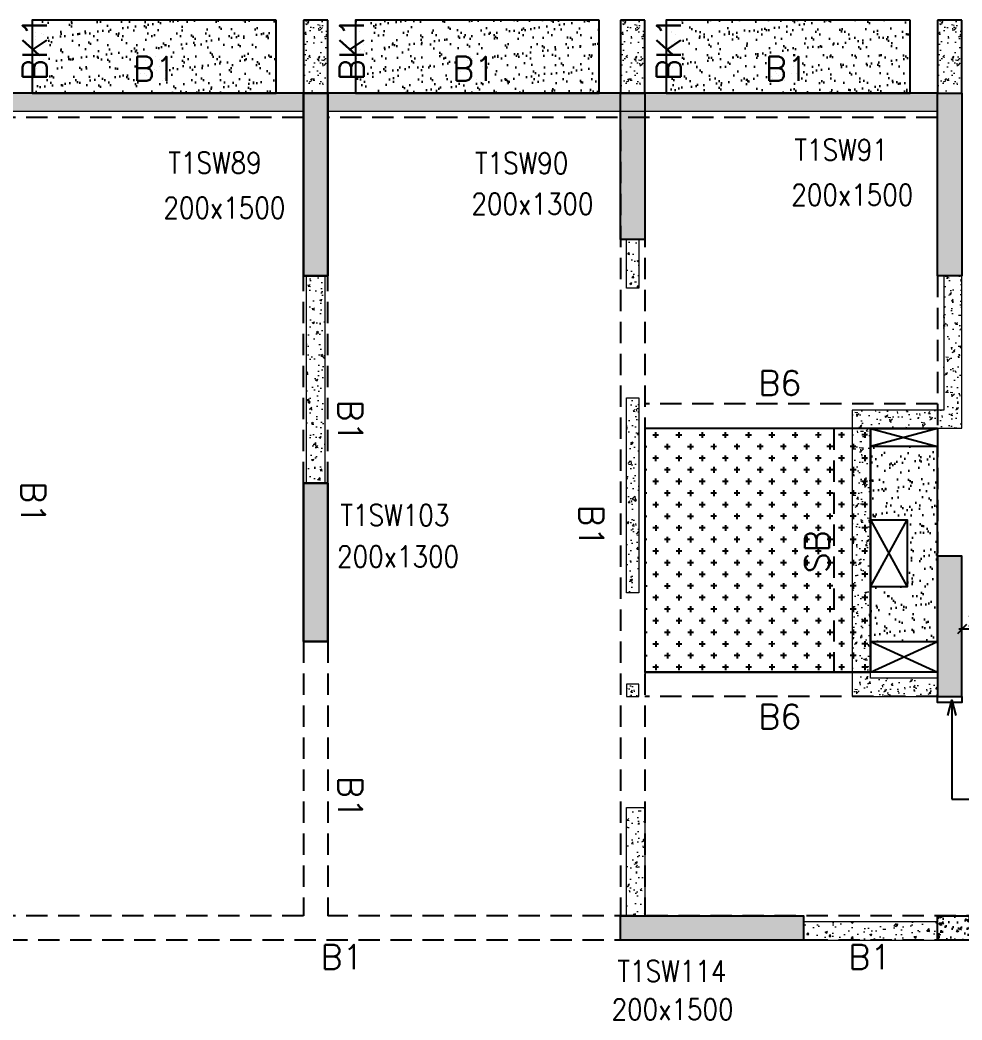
# Model space of a CAD drawing. Header units: millimetres. Extents: x 1078357 to 2594950, y -4969473 to -4636555.
# Drawn here: x 1881181 to 1888906, y -4655342 to -4647138 of the extents above; entities that cross this region are included whole.
import ezdxf

# ---------------------------------------------------------------- set-up
doc = ezdxf.new("R2010")
doc.units = ezdxf.units.MM
doc.header["$PDMODE"] = 35
for name, pattern in [('CONTINOUS', [0]), ('HIDDEN', [0.375, 0.25, -0.125]), ('New Retail block$0$CONTINOUS', [0])]:
    doc.linetypes.add(name, pattern=pattern)
doc.layers.get('0').update_dxf_attribs({"lineweight": 0})
doc.layers.get('Defpoints').update_dxf_attribs({"lineweight": 0})
for name, color, linetype, lineweight in [('A-_ANOTDIMA_D-', 6, 'Continuous', 13), ('COL. NO.', 30, 'Continuous', 25), ('COL. SIZE', 7, 'Continuous', 25), ('DIM', 9, 'Continuous', 25), ('HATCH', 8, 'Continuous', 30), ('RCC UPSTAND', 43, 'Continuous', 30), ('S-NON STR RCC WALL', 8, 'Continuous', 0)]:
    doc.layers.add(name, color=color, linetype=linetype, lineweight=lineweight)
for name, color, linetype in [('B-200x325', 201, 'HIDDEN'), ('B-200x650', 241, 'HIDDEN'), ('B-300xSLAB THK.', 151, 'Continuous'), ('BK1-200x650', 241, 'HIDDEN'), ('DROP SLAB', 8, 'Continuous'), ('NON STR. RCC WALL', 6, 'Continuous'), ('S-COLUMN_SHEAR WALL', 1, 'Continuous'), ('S-PROJECTION', 54, 'New Retail block$0$CONTINOUS'), ('SLAB FOLD', 8, 'Continuous')]:
    doc.layers.add(name, color=color, linetype=linetype)
doc.styles.add('Roman', font='romans')
doc.styles.add('ROMANS', font='romans.shx', dxfattribs={"width": 0.85})
doc.dimstyles.new('HARESH', dxfattribs={"dimtxt": 150, "dimasz": 75, "dimexe": 0, "dimexo": 0, "dimgap": 25, "dimtad": 1, "dimdec": 0, "dimdsep": 46, "dimtxsty": 'Roman', "dimblk": 'OBLIQUE', "dimcen": 225, "dimdle": 25, "dimclrd": 2, "dimclre": 2, "dimclrt": 7, "dimadec": 8, "dimazin": 1, "dimtfac": 1, "dimtdec": 0, "dimtmove": 0, "dimatfit": 0, "dimfxl": 1, "dimlwd": -1, "dimlwe": -1, "dimarcsym": 0})

# ---------------------------------------------------------------- blocks, each defined once
blk = doc.blocks.new('_Oblique')
at = {"color": 0, "linetype": 'ByBlock', "lineweight": -2}
blk.add_line((-0.5, -0.5), (0.5, 0.5), dxfattribs=at)
blk = doc.blocks.new('*D1469')
at = {"layer": 'Defpoints', "color": 0, "ltscale": 700, "transparency": 16777216}
for p in [(1888906.1, -4652135.2), (1888906.1, -4652537.2, 0), (1889580.8, -4652537.3, 0)]:
    blk.add_point(p, dxfattribs=at)
at = {"layer": 'DIM', "color": 2, "ltscale": 700, "transparency": 16777216}
for p, q in [((1889605.8, -4652135.2), (1888881.1, -4652135.2)), ((1888906.1, -4652537.2), (1888906.1, -4652135.2)), ((1889580.8, -4652537.3), (1889580.8, -4652135.2))]:
    blk.add_line(p, q, dxfattribs=at)
at = {"layer": 'DIM', "color": 2, "ltscale": 700, "transparency": 16777216, "xscale": 75, "yscale": 75, "zscale": 75, "rotation": 180}
blk.add_blockref('_Oblique', (1888906.1, -4652135.2), dxfattribs=at)
at = {"layer": 'DIM', "color": 2, "ltscale": 700, "transparency": 16777216, "xscale": 75, "yscale": 75, "zscale": 75}
blk.add_blockref('_Oblique', (1889580.8, -4652135.2), dxfattribs=at)
at = {"layer": 'DIM', "color": 7, "ltscale": 700, "transparency": 16777216, "insert": (1889243.5, -4652060.2), "char_height": 150, "attachment_point": 5, "style": 'Roman'}
blk.add_mtext('{\\H0.666667x;200x650}', dxfattribs=at)
blk = doc.blocks.new('G$CD63B60BD')
at = {"layer": 'COL. NO.', "linetype": 'Continuous', "style": 'ROMANS', "width": 0.85}
for s, p in [('T1SW91', (74827, 15346.4, -320.4)), ('T1SW89', (69692.1, 15241.4, -320.4)), ('T1SW90', (72207, 15239.1, -270.4)), ('T1SW103', (71103.6, 12349.5, -320.4)), ('T1SW114', (73375.6, 8609.2, -320.4))]:
    blk.add_text(s, height=175, dxfattribs=at).set_placement(p)
at = {"layer": 'COL. SIZE', "linetype": 'Continuous', "style": 'ROMANS', "width": 0.85}
for s, p in [('200x1500', (74800.3, 14978.9, -320.4)), ('200x1500', (69650.8, 14872.6, -320.4)), ('200x1300', (72177.3, 14903.7, -270.4)), ('200x1300', (71075.3, 12010, -320.4)), ('200x1500', (73326.5, 8295.7, -320.4))]:
    blk.add_text(s, height=175, dxfattribs=at).set_placement(p)

msp = doc.modelspace()

# ---------------------------------------------------------------- hatches: boundary and pattern name
at = {"layer": 'DROP SLAB'}
h = msp.add_hatch(dxfattribs=at)
h.set_pattern_fill('CROSS', color=8, scale=15, angle=179.96921)
h.set_pattern_definition([(180.03079016, (-2548960.32, 14073987.82), (-95.1987999, -95.3011726), [47.625, -142.875]), (270.03079016, (-2548984.14, 14074011.62), (95.3011726, -95.1987999), [47.625, -142.875])])
h.paths.add_polyline_path([(1888155.8, -4650488.1), (1886306.1, -4650488.1), (1886306.1, -4652487.9), (1888155.8, -4652487.9)])
at = {"layer": 'HATCH'}
h = msp.add_hatch(dxfattribs=at)
h.set_pattern_fill('AR-SAND', color=8, scale=3, angle=179.97015)
h.set_pattern_definition([(37.4701541, (-1082677.19, 9339832.47), (-4.7236114, 146.8264517), [0, -115.824, 0, -129.54, 0, -123.825]), (7.4701541, (-1082677.2, 9339832.47), (134.9689868, 214.9772528), [0, -62.484, 0, -104.394, 0, -40.005]), (327.4701541, (-1082770.92, 9339832.52), (237.2979035, 0.3075449), [0, -38.1, 0, -137.16, 0, -179.07]), (317.4701541, (-1082770.92, 9339832.52), (229.1017424, 66.759465), [0, -19.05, 0, -89.916, 0, -102.87])])
h.paths.add_polyline_path([(1883281.4, -4647137.8), (1881281.4, -4647137.8), (1881281.4, -4647737.8), (1883281.4, -4647737.8)])
h = msp.add_hatch(dxfattribs=at)
h.set_pattern_fill('AR-SAND', color=8, scale=3, angle=179.97015)
h.set_pattern_definition([(37.4701541, (-1085327.19, 9339832.47), (-4.7236114, 146.8264517), [0, -115.824, 0, -129.54, 0, -123.825]), (7.4701541, (-1085327.2, 9339832.47), (134.9689868, 214.9772528), [0, -62.484, 0, -104.394, 0, -40.005]), (327.4701541, (-1085420.92, 9339832.52), (237.2979035, 0.3075449), [0, -38.1, 0, -137.16, 0, -179.07]), (317.4701541, (-1085420.92, 9339832.52), (229.1017424, 66.759465), [0, -19.05, 0, -89.916, 0, -102.87])])
h.paths.add_polyline_path([(1885931.4, -4647137.8), (1883931.4, -4647137.8), (1883931.4, -4647737.8), (1885931.4, -4647737.8)])
h = msp.add_hatch(dxfattribs=at)
h.set_pattern_fill('AR-SAND', color=8, scale=3, angle=179.97015)
h.set_pattern_definition([(37.4701541, (-1087877.19, 9339832.47), (-4.7236114, 146.8264517), [0, -115.824, 0, -129.54, 0, -123.825]), (7.4701541, (-1087877.2, 9339832.47), (134.9689868, 214.9772528), [0, -62.484, 0, -104.394, 0, -40.005]), (327.4701541, (-1087970.92, 9339832.52), (237.2979035, 0.3075449), [0, -38.1, 0, -137.16, 0, -179.07]), (317.4701541, (-1087970.92, 9339832.52), (229.1017424, 66.759465), [0, -19.05, 0, -89.916, 0, -102.87])])
h.paths.add_polyline_path([(1888481.4, -4647137.8), (1886481.4, -4647137.8), (1886481.4, -4647737.8), (1888481.4, -4647737.8)])
h = msp.add_hatch(dxfattribs=at)
h.set_pattern_fill('AR-SAND', color=8, scale=3, angle=0.02985)
h.set_pattern_definition([(37.47015413, (-3143327.47, 18707870.84), (-4.72361136, 146.8264517), [0, -115.824, 0, -129.54, 0, -123.825]), (7.4701541, (-3143327.47, 18707870.84), (134.9689868, 214.9772528), [0, -62.484, 0, -104.394, 0, -40.005]), (327.4701541, (-3143421.2, 18707870.89), (237.2979035, 0.3075449), [0, -38.1, 0, -137.16, 0, -179.07]), (317.4701541, (-3143421.2, 18707870.9), (229.1017424, 66.759465), [0, -19.05, 0, -89.916, 0, -102.87])])
h.paths.add_polyline_path([(1888705.5, -4650637.8), (1888155.5, -4650637.8), (1888155.5, -4651237.8), (1888455.5, -4651237.8), (1888455.5, -4651787.8), (1888155.5, -4651787.7), (1888155.5, -4652237.8), (1888705.5, -4652237.8)])
at = {"layer": 'RCC UPSTAND'}
h = msp.add_hatch(dxfattribs=at)
h.set_pattern_fill('AR-CONC', color=8, scale=20, angle=90)
h.set_pattern_definition([(140, (-1319668.87, -7191907.35), (12.550427, 143.4520365), [15, -165]), (85, (-1319668.87, -7191907.35), (-150.438427, -27.7502667), [12, -132]), (190.4514445, (-1319667.82, -7191895.4), (-137.887998, 115.7017693), [12.7480384, -140.2284224]), (136.1842, (-1319708.87, -7191907.35), (33.103856, 213.448266), [22.5, -247.5]), (186.6356355, (-1319706.1, -7191889.57), (-194.82372, 186.932389), [19.122068, -210.342752]), (81.184164, (-1319708.87, -7191907.35), (-194.82372, 186.932389), [18, -198]), (111, (-1319698.87, -7191887.35), (80.523778, 119.3814104), [15, -165]), (56, (-1319698.87, -7191887.35), (-145.030009, 48.6630664), [12, -132]), (161.4514447, (-1319692.16, -7191877.4), (-64.5062306, 168.0444753), [12.748038, -140.2284224]), (127.5, (-1319668.866, -7191907.354), (-66.57877077, 2.43197106), [0, -130.4, 0, -134, 0, -132.5]), (97.5, (-1319668.866, -7191907.354), (-78.8823424, 52.6139075), [0, -76.4, 0, -127.4, 0, -50.5]), (57.5, (-1319668.866, -7191951.954), (4.51097435, 106.7644872), [0, -50, 0, -156, 0, -207]), (47.5, (-1319668.87, -7191971.95), (-20.0209965, 116.6372339), [0, -65, 0, -103.6, 0, -147])])
h.paths.add_polyline_path([(1889381.1, -4654487.9), (1889381.1, -4654687.9), (1888706.1, -4654687.8), (1888706.1, -4654487.9)])
at = {"layer": 'S-COLUMN_SHEAR WALL', "lineweight": 25, "extrusion": (-1.00316e-06, 2.11765e-11, 1)}
h = msp.add_hatch(color=1, dxfattribs=at)
h.dxf.hatch_style = 1
h.paths.add_polyline_path([(1883506.1, -4647737.8), (1883706.1, -4647737.8), (1883706.1, -4649237.8), (1883506.1, -4649237.8)])
at = {"layer": 'S-COLUMN_SHEAR WALL', "lineweight": 25, "extrusion": (1.00316e-06, 1.91639e-11, 1)}
h = msp.add_hatch(color=1, dxfattribs=at)
h.dxf.hatch_style = 1
h.paths.add_polyline_path([(1883706.1, -4647737.8), (1883506.1, -4647737.8), (1883506.1, -4649237.8), (1883706.1, -4649237.8)])
at = {"layer": 'S-COLUMN_SHEAR WALL', "lineweight": 25}
h = msp.add_hatch(color=1, dxfattribs=at)
h.dxf.hatch_style = 1
h.paths.add_polyline_path([(1886106.1, -4648937.8), (1886306.1, -4648937.8), (1886306.1, -4647737.8), (1886106.1, -4647737.8)])
at = {"layer": 'S-COLUMN_SHEAR WALL', "lineweight": 25, "extrusion": (-1.00316e-06, 2.11765e-11, 1)}
h = msp.add_hatch(color=1, dxfattribs=at)
h.dxf.hatch_style = 1
h.paths.add_polyline_path([(1888706.1, -4647737.8), (1888906.1, -4647737.8), (1888906.1, -4649237.8), (1888706.1, -4649237.8)])
h = msp.add_hatch(color=1, dxfattribs=at)
h.dxf.hatch_style = 1
h.paths.add_polyline_path([(1883506.1, -4652237.8), (1883706.1, -4652237.8), (1883706.1, -4650937.8), (1883506.1, -4650937.8)])
at = {"layer": 'S-COLUMN_SHEAR WALL', "lineweight": 25, "extrusion": (1.00316e-06, 1.91639e-11, 1)}
h = msp.add_hatch(color=1, dxfattribs=at)
h.dxf.hatch_style = 1
h.paths.add_polyline_path([(1883706.1, -4652237.8), (1883506.1, -4652237.8), (1883506.1, -4650937.8), (1883706.1, -4650937.8)])
at = {"layer": 'S-COLUMN_SHEAR WALL', "lineweight": 25, "extrusion": (-1.00316e-06, 2.11765e-11, 1)}
h = msp.add_hatch(color=1, dxfattribs=at)
h.dxf.hatch_style = 1
h.paths.add_polyline_path([(1888706.1, -4652687.8), (1888906.1, -4652687.8), (1888906.1, -4651537.8), (1888706.1, -4651537.8)])
at = {"layer": 'S-COLUMN_SHEAR WALL', "lineweight": 25}
h = msp.add_hatch(color=1, dxfattribs=at)
h.dxf.hatch_style = 1
h.paths.add_polyline_path([(1886106.1, -4654487.8), (1887606.1, -4654487.8), (1887606.1, -4654687.8), (1886106.1, -4654687.8)])
at = {"layer": 'S-NON STR RCC WALL'}
h = msp.add_hatch(dxfattribs=at)
h.set_pattern_fill('AR-CONC', color=256, angle=180)
h.set_pattern_definition([(50, (-6650338.69, 32907950.44), (182.184669, -15.93908554), [19.05, -209.55]), (355, (-6650338.69, 32907950.44), (-35.2434214, 191.0568452), [15.24, -167.6405842]), (100.4514447, (-6650323.5, 32907949.11), (146.9412471, 175.1177519), [16.1900088, -178.0902446]), (46.1842, (-6650338.69, 32908001.24), (271.0790409, -42.0423279), [28.575, -314.325]), (96.6355576, (-6650316.1, 32907997.74), (237.404134, 247.4261246), [24.2850231, -267.1356082]), (351.1841512, (-6650338.69, 32908001.24), (237.404134, 247.4261246), [22.859967, -251.459732]), (21, (-6650313.29, 32907988.54), (151.61439127, -102.2651982), [19.05, -209.55]), (326, (-6650313.29, 32907988.54), (61.80202835, 184.1879661), [15.24, -167.64]), (71.451445, (-6650300.65, 32907980.02), (213.4164193, 81.9227689), [16.1900088, -178.0899376]), (37.5, (-6650338.685, 32907950.44), (3.08860325, 84.55503887), [0, -165.608, 0, -170.18, 0, -168.275]), (7.5, (-6650338.685, 32907950.44), (66.8196625, 100.18057482), [0, -97.028, 0, -161.798, 0, -64.135]), (327.5, (-6650395.33, 32907950.44), (135.59059517, -5.72874399), [0, -63.5, 0, -198.12, 0, -262.89]), (317.5, (-6650420.73, 32907950.44), (148.1291814, 25.42649103), [0, -82.55, 0, -131.572, 0, -186.69])])
h.paths.add_polyline_path([(1883706.1, -4647737.8), (1883706.1, -4647137.8), (1883506.1, -4647137.8), (1883506.1, -4647737.8), (1883706.1, -4647737.8)], is_closed=False)
h = msp.add_hatch(dxfattribs=at)
h.set_pattern_fill('AR-CONC', color=256, angle=180)
h.set_pattern_definition([(50, (-6647738.69, 32907950.43), (182.184669, -15.93908554), [19.05, -209.55]), (355, (-6647738.69, 32907950.43), (-35.2434214, 191.0568452), [15.24, -167.6405842]), (100.4514447, (-6647723.5, 32907949.1), (146.9412471, 175.1177519), [16.1900088, -178.0902446]), (46.1842, (-6647738.69, 32908001.23), (271.0790409, -42.0423279), [28.575, -314.325]), (96.6355576, (-6647716.1, 32907997.73), (237.404134, 247.4261246), [24.2850231, -267.1356082]), (351.1841512, (-6647738.69, 32908001.23), (237.404134, 247.4261246), [22.859967, -251.459732]), (21, (-6647713.29, 32907988.53), (151.61439127, -102.2651982), [19.05, -209.55]), (326, (-6647713.29, 32907988.53), (61.80202835, 184.1879661), [15.24, -167.64]), (71.451445, (-6647700.65, 32907980), (213.4164193, 81.9227689), [16.1900088, -178.0899376]), (37.5, (-6647738.685, 32907950.43), (3.08860325, 84.55503887), [0, -165.608, 0, -170.18, 0, -168.275]), (7.5, (-6647738.685, 32907950.43), (66.8196625, 100.18057482), [0, -97.028, 0, -161.798, 0, -64.135]), (327.5, (-6647795.33, 32907950.43), (135.59059517, -5.72874399), [0, -63.5, 0, -198.12, 0, -262.89]), (317.5, (-6647820.73, 32907950.43), (148.1291814, 25.42649103), [0, -82.55, 0, -131.572, 0, -186.69])])
h.paths.add_polyline_path([(1886306.1, -4647737.8), (1886306.1, -4647137.8), (1886106.1, -4647137.8), (1886106.1, -4647737.8), (1886306.1, -4647737.8)], is_closed=False)
h = msp.add_hatch(dxfattribs=at)
h.set_pattern_fill('AR-CONC', color=256, angle=180)
h.set_pattern_definition([(50, (-6645138.66, 32907950.42), (182.184669, -15.93908554), [19.05, -209.55]), (355, (-6645138.66, 32907950.42), (-35.2434214, 191.0568452), [15.24, -167.6405842]), (100.4514447, (-6645123.48, 32907949.1), (146.9412471, 175.1177519), [16.1900088, -178.0902446]), (46.1842, (-6645138.66, 32908001.22), (271.0790409, -42.0423279), [28.575, -314.325]), (96.6355576, (-6645116.08, 32907997.72), (237.404134, 247.4261246), [24.2850231, -267.1356082]), (351.1841512, (-6645138.66, 32908001.22), (237.404134, 247.4261246), [22.859967, -251.459732]), (21, (-6645113.26, 32907988.52), (151.61439127, -102.2651982), [19.05, -209.55]), (326, (-6645113.26, 32907988.52), (61.80202835, 184.1879661), [15.24, -167.64]), (71.451445, (-6645100.63, 32907980), (213.4164193, 81.9227689), [16.1900088, -178.0899376]), (37.5, (-6645138.665, 32907950.424), (3.08860325, 84.55503887), [0, -165.608, 0, -170.18, 0, -168.275]), (7.5, (-6645138.665, 32907950.42), (66.8196625, 100.18057482), [0, -97.028, 0, -161.798, 0, -64.135]), (327.5, (-6645195.31, 32907950.424), (135.59059517, -5.72874399), [0, -63.5, 0, -198.12, 0, -262.89]), (317.5, (-6645220.71, 32907950.42), (148.1291814, 25.42649103), [0, -82.55, 0, -131.572, 0, -186.69])])
h.paths.add_polyline_path([(1888906.1, -4647737.8), (1888906.1, -4647137.8), (1888706.1, -4647137.8), (1888706.1, -4647737.8), (1888906.1, -4647737.8)], is_closed=False)
h = msp.add_hatch(dxfattribs=at)
h.set_pattern_fill('AR-CONC', color=256, angle=180)
h.set_pattern_definition([(50, (-3429489.4, 18570818.75), (182.184669, -15.9390855), [19.05, -209.55]), (355, (-3429489.4, 18570818.75), (-35.2434214, 191.0568452), [15.24, -167.6405842]), (100.4514447, (-3429474.22, 18570817.42), (146.9412471, 175.1177519), [16.1900088, -178.0902446]), (46.1842, (-3429489.4, 18570869.55), (271.0790409, -42.042328), [28.575, -314.325]), (96.6355576, (-3429466.8, 18570866.04), (237.404134, 247.4261246), [24.285023, -267.135608]), (351.1841512, (-3429489.4, 18570869.55), (237.404134, 247.4261246), [22.859967, -251.459732]), (21, (-3429464, 18570856.85), (151.6143913, -102.2651982), [19.05, -209.55]), (326, (-3429464, 18570856.85), (61.8020283, 184.1879661), [15.24, -167.64]), (71.451445, (-3429451.37, 18570848.33), (213.4164193, 81.9227689), [16.1900088, -178.0899376]), (37.5, (-3429489.4, 18570818.75), (3.08860325, 84.55503887), [0, -165.608, 0, -170.18, 0, -168.275]), (7.5, (-3429489.4, 18570818.75), (66.8196625, 100.18057482), [0, -97.028, 0, -161.798, 0, -64.135]), (327.5, (-3429546.044, 18570818.75), (135.59059517, -5.728744), [0, -63.5, 0, -198.12, 0, -262.89]), (317.5, (-3429571.44, 18570818.75), (148.1291814, 25.42649103), [0, -82.55, 0, -131.572, 0, -186.69])])
h.paths.add_polyline_path([(1888381.3, -4647737.8), (1888706.3, -4647737.8), (1888706.3, -4647887.8), (1888381.3, -4647887.8)])
h.paths.add_polyline_path([(1886581.3, -4647737.8), (1888381.3, -4647737.8), (1888381.3, -4647887.8), (1886581.3, -4647887.8)])
h.paths.add_polyline_path([(1880631.4, -4647737.8), (1881381.3, -4647737.8), (1881381.3, -4647887.8), (1880631.4, -4647887.8)])
h.paths.add_polyline_path([(1881381.3, -4647737.8), (1883181.3, -4647737.8), (1883181.3, -4647887.8), (1881381.3, -4647887.8)])
h.paths.add_polyline_path([(1885831.3, -4647737.8), (1886581.3, -4647737.8), (1886581.3, -4647887.8), (1885831.3, -4647887.8)])
h.paths.add_polyline_path([(1884031.3, -4647737.8), (1885831.3, -4647737.8), (1885831.3, -4647887.8), (1884031.3, -4647887.8)])
h.paths.add_polyline_path([(1878509.3, -4647737.8), (1878831.3, -4647737.8), (1878831.3, -4647887.8), (1878509.3, -4647887.8)])
h.paths.add_polyline_path([(1883181.3, -4647737.8), (1883506.3, -4647737.8), (1883506.3, -4647887.8), (1883181.3, -4647887.8)])
h.paths.add_polyline_path([(1883706.3, -4647737.8), (1884031.3, -4647737.8), (1884031.3, -4647887.8), (1883706.3, -4647887.8)])
h.paths.add_polyline_path([(1878831.3, -4647737.8), (1880631.3, -4647737.8), (1880631.3, -4647887.8), (1878831.3, -4647887.8)])
h = msp.add_hatch(dxfattribs=at)
h.set_pattern_fill('AR-CONC', color=256, angle=180)
h.set_pattern_definition([(50, (1886219.6, -4749442.22), (182.18467, -15.93909), [19.05, -209.55]), (355, (1886219.6, -4749442.22), (-35.24342, 191.05685), [15.24, -167.6406]), (100.45144, (1886234.78, -4749443.55), (146.94125, 175.11775), [16.19, -178.09024]), (46.1842, (1886219.6, -4749391.42), (271.07904, -42.04233), [28.575, -314.325]), (96.63556, (1886242.2, -4749394.93), (237.4041, 247.4261), [24.285, -267.1356]), (351.18415, (1886219.6, -4749391.42), (237.4041, 247.4261), [22.86, -251.4597]), (21, (1886245, -4749404.12), (151.6144, -102.2652), [19.05, -209.55]), (326, (1886245, -4749404.12), (61.80203, 184.18797), [15.24, -167.64]), (71.45144, (1886257.63, -4749412.65), (213.41642, 81.92277), [16.19, -178.08994]), (37.5, (1886219.6, -4749442.225), (3.088603, 84.55504), [0, -165.608, 0, -170.18, 0, -168.275]), (7.5, (1886219.6, -4749442.225), (66.81966, 100.180575), [0, -97.028, 0, -161.798, 0, -64.135]), (327.5, (1886162.96, -4749442.225), (135.590595, -5.728744), [0, -63.5, 0, -198.12, 0, -262.89]), (317.5, (1886137.56, -4749442.22), (148.12918, 25.42649), [0, -82.55, 0, -131.572, 0, -186.69])])
h.paths.add_polyline_path([(1886156.4, -4648937.8), (1886256.4, -4648937.8), (1886256.3, -4649337.8), (1886156.3, -4649337.8)])
at = {"layer": 'S-NON STR RCC WALL', "ltscale": 700}
h = msp.add_hatch(dxfattribs=at)
h.set_pattern_fill('AR-CONC', color=256)
h.set_pattern_definition([(50, (750415.26, -65139.46), (182.184669, -15.9390855), [19.05, -209.55]), (355, (750415.26, -65139.46), (-35.2434214, 191.056845), [15.24, -167.640584]), (100.4514447, (750430.45, -65140.8), (146.941247, 175.117752), [16.190009, -178.0902446]), (46.1842, (750415.26, -65088.66), (271.079041, -42.042328), [28.575, -314.325]), (96.6355576, (750437.85, -65092.17), (237.404134, 247.426125), [24.285023, -267.135608]), (351.184151, (750415.26, -65088.66), (237.404134, 247.426125), [22.859967, -251.459732]), (21, (750440.66, -65101.36), (151.6143913, -102.265198), [19.05, -209.55]), (326, (750440.66, -65101.36), (61.802028, 184.187966), [15.24, -167.64]), (71.451445, (750453.3, -65109.89), (213.416419, 81.922769), [16.190009, -178.0899376]), (37.5, (750415.264, -65139.464), (3.08860325, 84.5550389), [0, -165.608, 0, -170.18, 0, -168.275]), (7.5, (750415.26, -65139.46), (66.8196625, 100.1805748), [0, -97.028, 0, -161.798, 0, -64.135]), (327.5, (750358.62, -65139.464), (135.5905952, -5.728744), [0, -63.5, 0, -198.12, 0, -262.89]), (317.5, (750333.22, -65139.46), (148.1291814, 25.426491), [0, -82.55, 0, -131.572, 0, -186.69])])
h.paths.add_polyline_path([(1883531.3, -4649237.7), (1883681.3, -4649237.7), (1883681.3, -4650937.7), (1883531.3, -4650937.7)])
at = {"layer": 'S-NON STR RCC WALL'}
h = msp.add_hatch(dxfattribs=at)
h.set_pattern_fill('AR-CONC', color=256)
h.set_pattern_definition([(50, (-4526714.12, 23254837.94), (182.184669, -15.9390855), [19.05, -209.55]), (355, (-4526714.12, 23254837.94), (-35.2434214, 191.0568452), [15.24, -167.6405842]), (100.4514447, (-4526698.94, 23254836.6), (146.9412471, 175.1177519), [16.1900088, -178.0902446]), (46.1842, (-4526714.12, 23254888.74), (271.0790409, -42.042328), [28.575, -314.325]), (96.6355576, (-4526691.53, 23254885.23), (237.404134, 247.4261246), [24.2850231, -267.1356082]), (351.1841512, (-4526714.12, 23254888.74), (237.404134, 247.4261246), [22.859967, -251.459732]), (21, (-4526688.72, 23254876.04), (151.6143913, -102.2651982), [19.05, -209.55]), (326, (-4526688.72, 23254876.04), (61.8020283, 184.1879661), [15.24, -167.64]), (71.451445, (-4526676.08, 23254867.51), (213.4164193, 81.9227689), [16.1900088, -178.0899376]), (37.5, (-4526714.12, 23254837.935), (3.08860325, 84.55503887), [0, -165.608, 0, -170.18, 0, -168.275]), (7.5, (-4526714.12, 23254837.935), (66.8196625, 100.18057482), [0, -97.028, 0, -161.798, 0, -64.135]), (327.5, (-4526770.76, 23254837.935), (135.59059517, -5.728744), [0, -63.5, 0, -198.12, 0, -262.89]), (317.5, (-4526796.16, 23254837.94), (148.1291814, 25.42649103), [0, -82.55, 0, -131.572, 0, -186.69])])
h.paths.add_polyline_path([(1888006.3, -4650337.8), (1888006.3, -4652687.8), (1888706.3, -4652687.8), (1888706.3, -4652537.8), (1888156.3, -4652537.8), (1888156.3, -4650487.8), (1888906.3, -4650487.8), (1888906.3, -4649237.7), (1888756.3, -4649237.7), (1888756.3, -4650337.8)])
h = msp.add_hatch(dxfattribs=at)
h.set_pattern_fill('AR-CONC', color=256, angle=180)
h.set_pattern_definition([(50, (2983444.32, -9433461.41), (182.184669, -15.9390855), [19.05, -209.55]), (355, (2983444.32, -9433461.41), (-35.2434214, 191.056845), [15.24, -167.640584]), (100.4514447, (2983459.5, -9433462.74), (146.941247, 175.117752), [16.190009, -178.0902446]), (46.1842, (2983444.32, -9433410.61), (271.079041, -42.042328), [28.575, -314.325]), (96.6355576, (2983466.9, -9433414.12), (237.404134, 247.426125), [24.285023, -267.135608]), (351.184151, (2983444.32, -9433410.6), (237.404134, 247.426125), [22.859967, -251.459732]), (21, (2983469.72, -9433423.31), (151.6143913, -102.265198), [19.05, -209.55]), (326, (2983469.72, -9433423.31), (61.802028, 184.187966), [15.24, -167.64]), (71.451445, (2983482.35, -9433431.83), (213.416419, 81.922769), [16.190009, -178.0899376]), (37.5, (2983444.316, -9433461.41), (3.08860325, 84.5550389), [0, -165.608, 0, -170.18, 0, -168.275]), (7.5, (2983444.32, -9433461.41), (66.8196625, 100.1805748), [0, -97.028, 0, -161.798, 0, -64.135]), (327.5, (2983387.674, -9433461.41), (135.5905952, -5.728744), [0, -63.5, 0, -198.12, 0, -262.89]), (317.5, (2983362.27, -9433461.41), (148.1291814, 25.426491), [0, -82.55, 0, -131.572, 0, -186.69])])
h.paths.add_polyline_path([(1886156.3, -4650237.8), (1886256.3, -4650237.8), (1886256.3, -4651837.8), (1886156.3, -4651837.8)])
h = msp.add_hatch(dxfattribs=at)
h.set_pattern_fill('AR-CONC', color=256, angle=180)
h.set_pattern_definition([(50, (2983431.1, -9434826.08), (182.184669, -15.9390855), [19.05, -209.55]), (355, (2983431.1, -9434826.08), (-35.2434214, 191.056845), [15.24, -167.640584]), (100.4514447, (2983446.28, -9434827.4), (146.941247, 175.117752), [16.190009, -178.0902446]), (46.1842, (2983431.1, -9434775.28), (271.079041, -42.042328), [28.575, -314.325]), (96.6355576, (2983453.7, -9434778.78), (237.404134, 247.426125), [24.285023, -267.135608]), (351.184151, (2983431.1, -9434775.28), (237.404134, 247.426125), [22.859967, -251.459732]), (21, (2983456.5, -9434787.98), (151.6143913, -102.265198), [19.05, -209.55]), (326, (2983456.5, -9434787.98), (61.802028, 184.187966), [15.24, -167.64]), (71.451445, (2983469.14, -9434796.5), (213.416419, 81.922769), [16.190009, -178.0899376]), (37.5, (2983431.1, -9434826.077), (3.08860325, 84.5550389), [0, -165.608, 0, -170.18, 0, -168.275]), (7.5, (2983431.1, -9434826.08), (66.8196625, 100.1805748), [0, -97.028, 0, -161.798, 0, -64.135]), (327.5, (2983374.46, -9434826.077), (135.5905952, -5.728744), [0, -63.5, 0, -198.12, 0, -262.89]), (317.5, (2983349.06, -9434826.08), (148.1291814, 25.426491), [0, -82.55, 0, -131.572, 0, -186.69])])
h.paths.add_polyline_path([(1886156.3, -4652687.8), (1886256.3, -4652687.8), (1886256.3, -4652587.8), (1886156.3, -4652587.8)])
h = msp.add_hatch(dxfattribs=at)
h.set_pattern_fill('AR-CONC', color=256, angle=180)
h.set_pattern_definition([(50, (-5565378.58, 27938857.12), (182.184669, -15.93908554), [19.05, -209.55]), (355, (-5565378.58, 27938857.12), (-35.2434214, 191.0568452), [15.24, -167.6405842]), (100.4514447, (-5565363.4, 27938855.79), (146.9412471, 175.1177519), [16.1900088, -178.0902446]), (46.1842, (-5565378.58, 27938907.92), (271.0790409, -42.042328), [28.575, -314.325]), (96.6355576, (-5565356, 27938904.4), (237.404134, 247.4261246), [24.2850231, -267.1356082]), (351.1841512, (-5565378.58, 27938907.92), (237.404134, 247.4261246), [22.859967, -251.459732]), (21, (-5565353.18, 27938895.22), (151.6143913, -102.2651982), [19.05, -209.55]), (326, (-5565353.18, 27938895.22), (61.8020283, 184.1879661), [15.24, -167.64]), (71.451445, (-5565340.54, 27938886.7), (213.4164193, 81.9227689), [16.1900088, -178.0899376]), (37.5, (-5565378.58, 27938857.115), (3.08860325, 84.55503887), [0, -165.608, 0, -170.18, 0, -168.275]), (7.5, (-5565378.58, 27938857.115), (66.8196625, 100.18057482), [0, -97.028, 0, -161.798, 0, -64.135]), (327.5, (-5565435.22, 27938857.115), (135.59059517, -5.72874399), [0, -63.5, 0, -198.12, 0, -262.89]), (317.5, (-5565460.62, 27938857.12), (148.1291814, 25.42649103), [0, -82.55, 0, -131.572, 0, -186.69])])
h.paths.add_polyline_path([(1886156.4, -4653597.8), (1886306.3, -4653597.8), (1886306.3, -4654487.7), (1886156.4, -4654487.7)])
at = {"layer": 'S-NON STR RCC WALL', "ltscale": 700}
h = msp.add_hatch(dxfattribs=at)
h.set_pattern_fill('AR-CONC', color=256)
h.set_pattern_definition([(50, (1834589.98, -4757708.7), (182.18467, -15.93909), [19.05, -209.55]), (355, (1834589.98, -4757708.7), (-35.24342, 191.05685), [15.24, -167.64058]), (100.45144, (1834605.16, -4757710.03), (146.94125, 175.11775), [16.19, -178.09024]), (46.1842, (1834589.98, -4757657.9), (271.07904, -42.04233), [28.575, -314.325]), (96.63556, (1834612.57, -4757661.4), (237.40413, 247.4261), [24.285, -267.1356]), (351.18415, (1834589.98, -4757657.9), (237.40413, 247.4261), [22.86, -251.4597]), (21, (1834615.38, -4757670.6), (151.6144, -102.2652), [19.05, -209.55]), (326, (1834615.38, -4757670.6), (61.80203, 184.18797), [15.24, -167.64]), (71.45144, (1834628.01, -4757679.13), (213.41642, 81.92277), [16.19, -178.08994]), (37.5, (1834589.98, -4757708.704), (3.088603, 84.55504), [0, -165.608, 0, -170.18, 0, -168.275]), (7.5, (1834589.98, -4757708.7), (66.81966, 100.180575), [0, -97.028, 0, -161.798, 0, -64.135]), (327.5, (1834533.34, -4757708.704), (135.590595, -5.728744), [0, -63.5, 0, -198.12, 0, -262.89]), (317.5, (1834507.94, -4757708.7), (148.12918, 25.42649), [0, -82.55, 0, -131.572, 0, -186.69])])
h.paths.add_polyline_path([(1888706.3, -4654537.8), (1887606.1, -4654537.8), (1887606.1, -4654687.7), (1888706.3, -4654687.7)])

# ---------------------------------------------------------------- linework, layer by layer
at = {"layer": 'B-200x325', "ltscale": 700}
for p, q in [((1888706.1, -4650288.1, 0), (1886306.2, -4650288.1, 0)), ((1888705.9, -4652687.9, 0), (1886306.1, -4652687.9, 0))]:
    msp.add_line(p, q, dxfattribs=at)
at = {"layer": 'B-200x325', "linetype": 'Continuous', "ltscale": 700}
for p, q in [((1888706.1, -4650488.1, 0), (1886306.1, -4650488.1, 0)), ((1888705.9, -4652487.9, 0), (1886306.1, -4652487.9, 0))]:
    msp.add_line(p, q, dxfattribs=at)
at = {"layer": 'B-200x650', "linetype": 'CONTINOUS', "ltscale": 700}
for p, q in [((1883706.1, -4647137.8, 0), (1883506.1, -4647137.8, 0)), ((1883506.1, -4647137.8, 0), (1883506.1, -4647737.8, 0)), ((1883706.1, -4647737.8, 0), (1883706.1, -4647137.8, 0)), ((1886306.1, -4647137.8, 0), (1886106.1, -4647137.8, 0)), ((1886106.1, -4647137.8, 0), (1886106.1, -4647737.8, 0)), ((1886306.1, -4647737.8, 0), (1886306.1, -4647137.8, 0)), ((1888906.1, -4647137.8, 0), (1888706.1, -4647137.8, 0)), ((1888706.1, -4647137.8, 0), (1888706.1, -4647737.8, 0)), ((1888906.1, -4647737.8, 0), (1888906.1, -4647137.8, 0)), ((1883506.4, -4647737.8, 0), (1878506.4, -4647737.8, 0)), ((1888706.4, -4647737.8, 0), (1883706.4, -4647737.8, 0))]:
    msp.add_line(p, q, dxfattribs=at)
at = {"layer": 'B-200x650', "linetype": 'HIDDEN', "ltscale": 700}
for p, q in [((1883506.4, -4647937.8, 0), (1878506.4, -4647937.8, 0)), ((1888706.4, -4647937.8, 0), (1883706.4, -4647937.8, 0)), ((1886106.4, -4648037.8, 0), (1886106.4, -4654487.7, 0)), ((1886306.4, -4648037.8, 0), (1886306.4, -4654487.7, 0)), ((1883506.4, -4650937.7, 0), (1883506.4, -4649237.7, 0)), ((1883706.4, -4650937.7, 0), (1883706.4, -4649237.7, 0)), ((1888706.4, -4649237.7, 0), (1888706.4, -4651737.8, 0)), ((1883506.3, -4652237.8, 0), (1883506.3, -4654487.8, 0)), ((1883706.3, -4652237.8, 0), (1883706.3, -4654487.8, 0)), ((1883506.3, -4654487.7, 0), (1877181.1, -4654487.7, 0)), ((1889381.1, -4654487.7, 0), (1883706.3, -4654487.7, 0)), ((1889381.1, -4654687.7, 0), (1877181.1, -4654687.7, 0))]:
    msp.add_line(p, q, dxfattribs=at)
at = {"layer": 'B-300xSLAB THK.', "linetype": 'HIDDEN', "ltscale": 700}
msp.add_line((1887855.8, -4650488.1, 0), (1887855.8, -4652487.9, 0), dxfattribs=at)
at = {"layer": 'B-300xSLAB THK.', "linetype": 'ByBlock', "ltscale": 700}
msp.add_line((1888155.8, -4650488.1, 0), (1888155.8, -4652487.9, 0), dxfattribs=at)
at = {"layer": 'BK1-200x650', "linetype": 'Continuous', "ltscale": 700, "elevation": 0}
msp.add_lwpolyline([(1888706.4, -4652687.8), (1888906.4, -4652687.8), (1888906.4, -4652738), (1888706.4, -4652738)], close=True, dxfattribs=at)
at = {"layer": 'DROP SLAB', "color": 3, "linetype": 'CONTINOUS', "ltscale": 500}
for p, q in [((1888705.8, -4650487.9, 0), (1888155.8, -4650637.9, 0)), ((1888156.7, -4650488.1, 0), (1888705.8, -4650637.9, 0)), ((1888156.1, -4651237.8, 0), (1888456.2, -4651787.8, 0)), ((1888156.1, -4651787.8, 0), (1888456.2, -4651237.8, 0)), ((1888156.3, -4652237.8, 0), (1888706.1, -4652487.9, 0)), ((1888156.3, -4652487.9, 0), (1888706.3, -4652237.8, 0))]:
    msp.add_line(p, q, dxfattribs=at)
at = {"layer": 'DROP SLAB', "color": 3, "linetype": 'CONTINOUS', "ltscale": 500, "elevation": 0}
for points in [[(1888155.8, -4650488.1), (1886306.1, -4650488.1), (1886306.1, -4652487.9), (1888155.8, -4652487.9)], [(1888155.8, -4650488.1), (1888705.8, -4650488.1), (1888705.8, -4650637.9), (1888155.8, -4650637.9)], [(1888156.2, -4651237.8), (1888456.2, -4651237.8), (1888456.2, -4651787.8), (1888156.2, -4651787.8)], [(1888156.3, -4652237.8), (1888706.1, -4652237.8), (1888706.1, -4652487.9), (1888156.3, -4652487.9)]]:
    msp.add_lwpolyline(points, close=True, dxfattribs=at)
at = {"layer": 'NON STR. RCC WALL', "elevation": 0}
msp.add_lwpolyline([(1889381.1, -4654487.9), (1889381.1, -4654687.9), (1888706.1, -4654687.8), (1888706.1, -4654487.9)], close=True, dxfattribs=at)
at = {"layer": 'S-COLUMN_SHEAR WALL', "color": 1, "lineweight": 25, "extrusion": (-1.00316e-06, 2.11765e-11, 1), "elevation": -1.9}
for points in [[(1883506.1, -4647737.8), (1883706.1, -4647737.8), (1883706.1, -4649237.8), (1883506.1, -4649237.8)], [(1888706.1, -4647737.8), (1888906.1, -4647737.8), (1888906.1, -4649237.8), (1888706.1, -4649237.8)], [(1883506.1, -4652237.8), (1883706.1, -4652237.8), (1883706.1, -4650937.8), (1883506.1, -4650937.8)], [(1888706.1, -4652687.8), (1888906.1, -4652687.8), (1888906.1, -4651537.8), (1888706.1, -4651537.8)]]:
    msp.add_lwpolyline(points, close=True, dxfattribs=at)
at = {"layer": 'S-COLUMN_SHEAR WALL', "color": 1, "lineweight": 25, "extrusion": (1.00316e-06, 1.91639e-11, 1), "elevation": 1.9}
for points in [[(1883706.1, -4647737.8), (1883506.1, -4647737.8), (1883506.1, -4649237.8), (1883706.1, -4649237.8)], [(1883706.1, -4652237.8), (1883506.1, -4652237.8), (1883506.1, -4650937.8), (1883706.1, -4650937.8)]]:
    msp.add_lwpolyline(points, close=True, dxfattribs=at)
at = {"layer": 'S-COLUMN_SHEAR WALL', "color": 1, "lineweight": 25, "elevation": 0}
for points in [[(1886106.1, -4647737.8), (1886306.1, -4647737.8), (1886306.1, -4648937.8), (1886106.1, -4648937.8)], [(1886106.1, -4654487.8), (1887606.1, -4654487.8), (1887606.1, -4654687.8), (1886106.1, -4654687.8)]]:
    msp.add_lwpolyline(points, close=True, dxfattribs=at)
at = {"layer": 'S-NON STR RCC WALL', "elevation": 0}
for points in [[(1878509.3, -4647737.8), (1883506.4, -4647737.8), (1883506.4, -4647887.8), (1878509.3, -4647887.8)], [(1883706.4, -4647737.8), (1888706.3, -4647737.8), (1888706.3, -4647887.8), (1883706.4, -4647887.8)], [(1886156.4, -4648937.8), (1886256.4, -4648937.8), (1886256.3, -4649337.8), (1886156.3, -4649337.8)], [(1888006.3, -4650337.8), (1888006.3, -4652687.8), (1888706.3, -4652687.8), (1888706.3, -4652537.8), (1888156.3, -4652537.8), (1888156.3, -4650487.8), (1888906.3, -4650487.8), (1888906.3, -4649237.7), (1888756.3, -4649237.7), (1888756.3, -4650337.8)]]:
    msp.add_lwpolyline(points, close=True, dxfattribs=at)
at = {"layer": 'S-NON STR RCC WALL', "ltscale": 700, "elevation": 0}
for points in [[(1883531.3, -4649237.7), (1883681.3, -4649237.7), (1883681.3, -4650937.7), (1883531.3, -4650937.7)], [(1886156.3, -4650237.8), (1886256.3, -4650237.8), (1886256.3, -4651837.8), (1886156.3, -4651837.8)], [(1886156.3, -4652687.8), (1886256.3, -4652687.8), (1886256.3, -4652587.8), (1886156.3, -4652587.8)], [(1886156.4, -4653597.8), (1886306.3, -4653597.8), (1886306.3, -4654487.7), (1886156.4, -4654487.7)], [(1888706.3, -4654537.8), (1887606.1, -4654537.8), (1887606.1, -4654687.7), (1888706.3, -4654687.7)]]:
    msp.add_lwpolyline(points, close=True, dxfattribs=at)
at = {"layer": 'S-PROJECTION', "elevation": 0}
for points in [[(1883281.4, -4647137.8), (1881281.4, -4647137.8), (1881281.4, -4647737.8), (1883281.4, -4647737.8)], [(1885931.4, -4647137.8), (1883931.4, -4647137.8), (1883931.4, -4647737.8), (1885931.4, -4647737.8)], [(1888481.4, -4647137.8), (1886481.4, -4647137.8), (1886481.4, -4647737.8), (1888481.4, -4647737.8)]]:
    msp.add_lwpolyline(points, close=True, dxfattribs=at)
at = {"layer": 'SLAB FOLD', "color": 8, "ltscale": 1000, "elevation": 0}
msp.add_lwpolyline([(1888705.5, -4650637.8), (1888155.5, -4650637.8), (1888155.5, -4651237.8), (1888455.5, -4651237.8), (1888455.5, -4651787.8), (1888155.5, -4651787.7), (1888155.5, -4652237.8), (1888705.5, -4652237.8), (1888705.5, -4650637.8)], dxfattribs=at)

# ---------------------------------------------------------------- block references
at = {"layer": 'A-_ANOTDIMA_D-', "color": 2, "ltscale": 700}
msp.add_blockref('G$CD63B60BD', (1812706.1, -4663637.8, 0), dxfattribs=at)

# ---------------------------------------------------------------- texts
at = {"layer": 'B-200x325', "linetype": 'Continuous', "ltscale": 700, "style": 'ROMANS'}
for p in [(1887236.6, -4650216, -2.7), (1887236.6, -4652953.1, -2.7)]:
    msp.add_text('B6', height=200, rotation=0.00055, dxfattribs=at).set_placement(p)
at = {"layer": 'B-200x650', "linetype": 'CONTINOUS', "ltscale": 700, "style": 'ROMANS'}
for p in [(1881401.7, -4647637.4, 50), (1884001.7, -4647637.4, 50), (1886601.7, -4647637.4, 50)]:
    msp.add_text('BK1', height=200, rotation=90, dxfattribs=at).set_placement(p)
at = {"layer": 'B-200x650', "linetype": 'HIDDEN', "ltscale": 500, "style": 'ROMANS'}
for rotation, p in [(359.99906, (1882109.1, -4647637.4, -2.7)), (359.99906, (1884726.2, -4647637.4, -2.7)), (359.99906, (1887292.1, -4647637.4, -2.7)), (269.99906, (1883790.2, -4650251.8, -2.7)), (269.99906, (1881190.2, -4650922, -2.7)), (269.99906, (1885767.7, -4651112.7, -2.7)), (269.99906, (1883789.5, -4653339.7, -2.7)), (359.99906, (1883645.8, -4654924.9, -2.7)), (359.99906, (1887974.7, -4654924.9, -2.7))]:
    msp.add_text('B1', height=200, rotation=rotation, dxfattribs=at).set_placement(p)
at = {"layer": 'B-300xSLAB THK.', "linetype": 'Continuous', "ltscale": 700, "style": 'ROMANS'}
msp.add_text('SB', height=200, rotation=90.00094, dxfattribs=at).set_placement((1887817.5, -4651676.3, -2.7))

# ---------------------------------------------------------------- dimensions: what is measured, and where the dimension line sits
at = {"layer": 'DIM', "ltscale": 700}
dim = msp.add_linear_dim(base=(1888906.1, -4652135.2, 0), p1=(1889580.8, -4652537.3, 0), p2=(1888906.1, -4652537.2, 0), text='{\\H0.666667x;200x650}', dimstyle='HARESH', override={"dimtxsty": 'Roman', "dimtmove": 1}, dxfattribs=at)
dim.commit()
dim.dimension.update_dxf_attribs({"geometry": '*D1469', "text_midpoint": (1889243.5, -4652060.2, 0)})

# ---------------------------------------------------------------- leaders
at = {"layer": 'BK1-200x650', "linetype": 'Continuous', "ltscale": 700}
msp.add_leader([(1888822.9, -4652718.1, 0), (1888822.9, -4653529.5, 0), (1889081.7, -4653529.5, 0)], dimstyle='HARESH', override={"dimasz": 125, "dimgap": 25, "dimtad": 0, "dimldrblk": 'Open30'}, dxfattribs=at)

doc.saveas('drawing.dxf')
